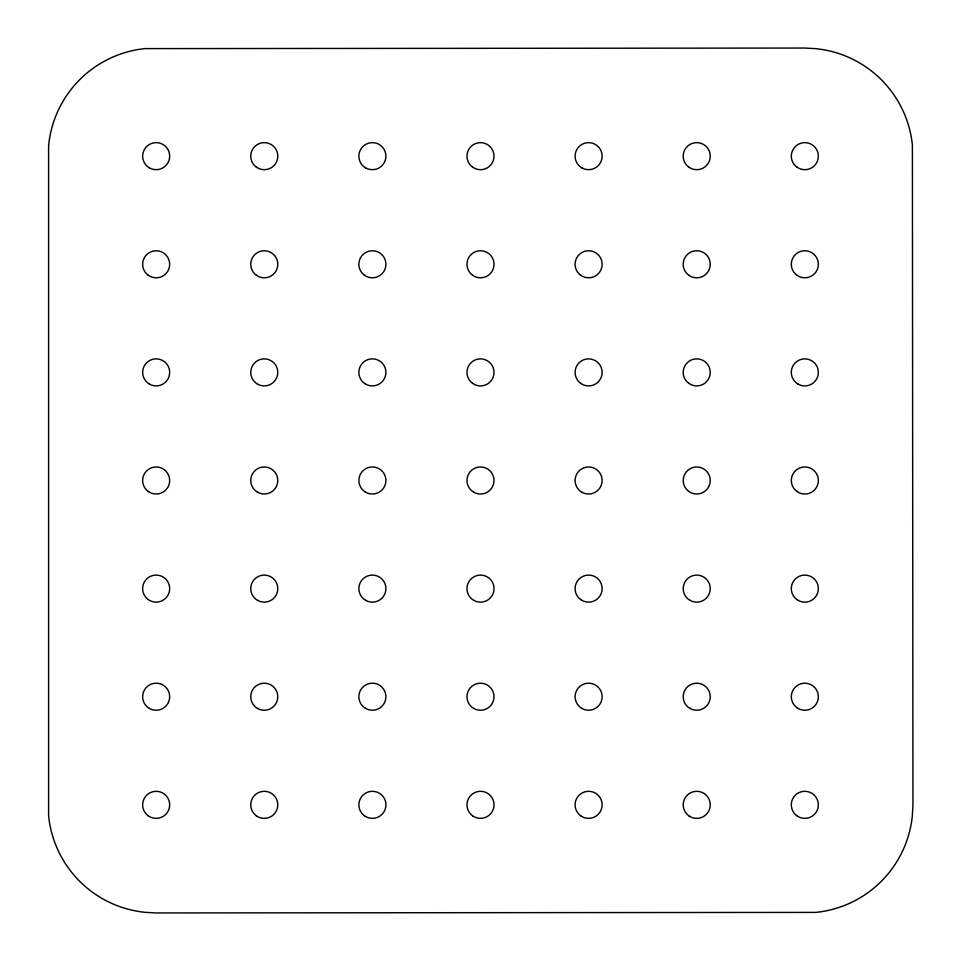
<?xml version="1.0" encoding="UTF-8"?>
<svg xmlns="http://www.w3.org/2000/svg" width="961" height="961" viewBox="0 0 961 961"><rect width="100%" height="100%" fill="white"/><g stroke="black" fill="none" stroke-linecap="round" stroke-linejoin="round"><path stroke-width="1.44" d="M48.603 145.111L48.603 815.889A107.932 107.932 0 0 0 145.111 912.325L156.162 912.95L815.889 912.397A107.932 107.932 0 0 0 912.325 815.889L912.95 804.837L912.397 145.111A107.932 107.932 0 0 0 815.889 48.675L804.837 48.05L145.099 48.603A107.932 107.932 0 0 0 48.675 145.111M796.909 815.805A13.526 13.526 0 0 0 818.279 806.219A13.526 13.526 0 0 0 799.3 792.501A13.526 13.526 0 0 0 796.909 815.805M796.909 707.668A13.514 13.514 0 0 0 818.279 698.106A13.514 13.514 0 0 0 799.312 684.388A13.514 13.514 0 0 0 796.909 707.668M798.074 600.325A13.514 13.514 0 0 0 818.352 588.612A13.514 13.514 0 0 0 798.074 576.912A13.514 13.514 0 0 0 798.074 600.325M796.909 491.443A13.514 13.514 0 0 0 818.279 481.881A13.514 13.514 0 0 0 799.312 468.163A13.514 13.514 0 0 0 796.909 491.443M798.074 384.088A13.514 13.514 0 0 0 818.352 372.387A13.514 13.514 0 0 0 798.074 360.675A13.514 13.514 0 0 0 798.074 384.088M796.909 275.242A13.526 13.526 0 0 0 818.279 265.656A13.526 13.526 0 0 0 799.3 251.938A13.526 13.526 0 0 0 796.909 275.242M796.909 167.118A13.514 13.514 0 0 0 818.279 157.544A13.514 13.514 0 0 0 799.312 143.826A13.514 13.514 0 0 0 796.909 167.118M688.809 815.805A13.526 13.526 0 0 0 710.179 806.219A13.526 13.526 0 0 0 691.187 792.501A13.526 13.526 0 0 0 688.809 815.805M689.962 708.425A13.514 13.514 0 0 0 710.239 696.725A13.514 13.514 0 0 0 689.962 685.013A13.514 13.514 0 0 0 689.962 708.425M689.962 600.325A13.514 13.514 0 0 0 710.239 588.612A13.514 13.514 0 0 0 689.962 576.912A13.514 13.514 0 0 0 689.962 600.325M688.797 491.443A13.514 13.514 0 0 0 710.167 481.881A13.514 13.514 0 0 0 691.199 468.163A13.514 13.514 0 0 0 688.797 491.443M688.797 383.343A13.514 13.514 0 0 0 710.167 373.769A13.514 13.514 0 0 0 691.199 360.051A13.514 13.514 0 0 0 688.797 383.343M688.797 275.242A13.526 13.526 0 0 0 710.179 265.656A13.526 13.526 0 0 0 691.187 251.938A13.526 13.526 0 0 0 688.797 275.242M688.797 167.118A13.514 13.514 0 0 0 710.167 157.544A13.514 13.514 0 0 0 691.199 143.826A13.514 13.514 0 0 0 688.797 167.118M580.696 815.805A13.526 13.526 0 0 0 602.066 806.219A13.526 13.526 0 0 0 583.075 792.501A13.526 13.526 0 0 0 580.696 815.805M581.861 708.425A13.514 13.514 0 0 0 602.127 696.725A13.514 13.514 0 0 0 581.861 685.013A13.514 13.514 0 0 0 581.861 708.425M580.696 599.568A13.514 13.514 0 0 0 602.054 589.994A13.514 13.514 0 0 0 583.087 576.276A13.514 13.514 0 0 0 580.696 599.568M581.861 492.2A13.514 13.514 0 0 0 602.127 480.5A13.514 13.514 0 0 0 581.861 468.788A13.514 13.514 0 0 0 581.861 492.2M580.696 383.343A13.514 13.514 0 0 0 602.054 373.769A13.514 13.514 0 0 0 583.087 360.051A13.514 13.514 0 0 0 580.696 383.343M580.696 275.242A13.526 13.526 0 0 0 602.066 265.656A13.526 13.526 0 0 0 583.087 251.938A13.526 13.526 0 0 0 580.696 275.242M581.861 167.863A13.514 13.514 0 0 0 602.127 156.162A13.514 13.514 0 0 0 581.861 144.45A13.514 13.514 0 0 0 581.861 167.863M472.584 815.805A13.526 13.526 0 0 0 493.954 806.219A13.526 13.526 0 0 0 474.962 792.501A13.526 13.526 0 0 0 472.584 815.805M473.737 708.425A13.514 13.514 0 0 0 494.014 696.725A13.514 13.514 0 0 0 473.737 685.013A13.514 13.514 0 0 0 473.737 708.425M473.737 600.325A13.514 13.514 0 0 0 494.014 588.612A13.514 13.514 0 0 0 473.737 576.912A13.514 13.514 0 0 0 473.737 600.325M473.737 492.2A13.514 13.514 0 0 0 494.014 480.5A13.514 13.514 0 0 0 473.737 468.788A13.514 13.514 0 0 0 473.737 492.2M472.572 383.343A13.514 13.514 0 0 0 493.942 373.769A13.514 13.514 0 0 0 474.974 360.051A13.514 13.514 0 0 0 472.572 383.343M472.572 275.242A13.526 13.526 0 0 0 493.954 265.656A13.526 13.526 0 0 0 474.962 251.938A13.526 13.526 0 0 0 472.572 275.242M472.572 167.118A13.514 13.514 0 0 0 493.942 157.544A13.514 13.514 0 0 0 474.974 143.826A13.514 13.514 0 0 0 472.572 167.118M364.471 815.805A13.526 13.526 0 0 0 385.841 806.219A13.526 13.526 0 0 0 366.85 792.501A13.526 13.526 0 0 0 364.471 815.805M365.624 708.425A13.514 13.514 0 0 0 385.902 696.725A13.514 13.514 0 0 0 365.624 685.013A13.514 13.514 0 0 0 365.624 708.425M365.624 600.325A13.514 13.514 0 0 0 385.902 588.612A13.514 13.514 0 0 0 365.624 576.912A13.514 13.514 0 0 0 365.624 600.325M365.624 492.2A13.514 13.514 0 0 0 385.902 480.5A13.514 13.514 0 0 0 365.624 468.788A13.514 13.514 0 0 0 365.624 492.2M365.624 384.088A13.514 13.514 0 0 0 385.902 372.387A13.514 13.514 0 0 0 365.624 360.675A13.514 13.514 0 0 0 365.624 384.088M364.471 275.242A13.526 13.526 0 0 0 385.841 265.656A13.526 13.526 0 0 0 366.85 251.938A13.526 13.526 0 0 0 364.471 275.242M365.624 167.863A13.514 13.514 0 0 0 385.902 156.162A13.514 13.514 0 0 0 365.624 144.45A13.514 13.514 0 0 0 365.624 167.863M256.347 815.805A13.526 13.526 0 0 0 277.717 806.219A13.526 13.526 0 0 0 258.737 792.501A13.526 13.526 0 0 0 256.347 815.805M257.512 708.425A13.514 13.514 0 0 0 277.777 696.725A13.514 13.514 0 0 0 257.512 685.013A13.514 13.514 0 0 0 257.512 708.425M257.512 600.325A13.514 13.514 0 0 0 277.777 588.612A13.514 13.514 0 0 0 257.512 576.912A13.514 13.514 0 0 0 257.512 600.325M257.512 492.2A13.514 13.514 0 0 0 277.777 480.5A13.514 13.514 0 0 0 257.512 468.788A13.514 13.514 0 0 0 257.512 492.2M257.512 384.088A13.514 13.514 0 0 0 277.777 372.387A13.514 13.514 0 0 0 257.512 360.675A13.514 13.514 0 0 0 257.512 384.088M256.347 275.242A13.526 13.526 0 0 0 277.717 265.656A13.526 13.526 0 0 0 258.737 251.938A13.526 13.526 0 0 0 256.347 275.242M256.347 167.118A13.514 13.514 0 0 0 277.717 157.544A13.514 13.514 0 0 0 258.737 143.826A13.514 13.514 0 0 0 256.347 167.118M148.234 815.805A13.526 13.526 0 0 0 169.604 806.219A13.526 13.526 0 0 0 150.625 792.501A13.526 13.526 0 0 0 148.234 815.805M149.399 708.425A13.514 13.514 0 0 0 169.677 696.725A13.514 13.514 0 0 0 149.399 685.013A13.514 13.514 0 0 0 149.399 708.425M148.234 599.568A13.514 13.514 0 0 0 169.604 589.994A13.514 13.514 0 0 0 150.637 576.276A13.514 13.514 0 0 0 148.234 599.568M148.234 491.443A13.514 13.514 0 0 0 169.604 481.881A13.514 13.514 0 0 0 150.637 468.163A13.514 13.514 0 0 0 148.234 491.443M149.399 384.088A13.514 13.514 0 0 0 169.677 372.387A13.514 13.514 0 0 0 149.399 360.675A13.514 13.514 0 0 0 149.399 384.088M148.234 275.242A13.526 13.526 0 0 0 169.604 265.656A13.526 13.526 0 0 0 150.625 251.938A13.526 13.526 0 0 0 148.234 275.242M149.399 167.863A13.514 13.514 0 0 0 169.677 156.162A13.514 13.514 0 0 0 149.399 144.45A13.514 13.514 0 0 0 149.399 167.863"/></g></svg>
